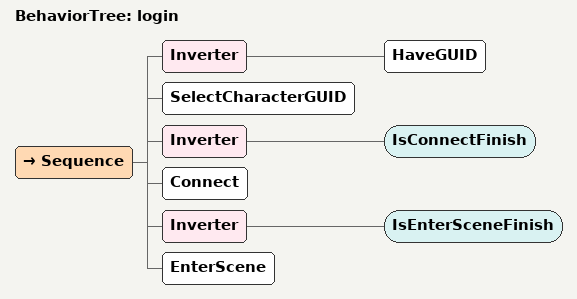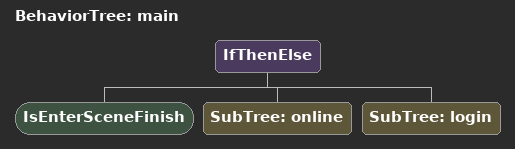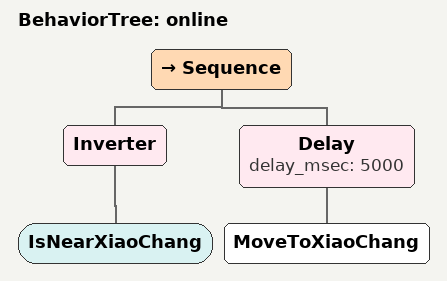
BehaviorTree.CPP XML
<?xml version="1.0" encoding="UTF-8"?>
<root BTCPP_format="4">
  <BehaviorTree ID="login">
    <Sequence>
      <Inverter>
        <HaveGUID/>
      </Inverter>
      <SelectCharacterGUID/>
      <Inverter>
        <IsConnectFinish/>
      </Inverter>
      <Connect/>
      <Inverter>
        <IsEnterSceneFinish/>
      </Inverter>
      <EnterScene/>
    </Sequence>
  </BehaviorTree>

  <BehaviorTree ID="main">
    <IfThenElse>
      <IsEnterSceneFinish/>
      <SubTree ID="online"/>
      <SubTree ID="login"/>
    </IfThenElse>
  </BehaviorTree>

  <BehaviorTree ID="online">
    <Sequence>
      <Inverter>
        <IsNearXiaoChang/>
      </Inverter>
      <Delay delay_msec="5000">
        <MoveToXiaoChang/>
      </Delay>
    </Sequence>
  </BehaviorTree>

</root>
